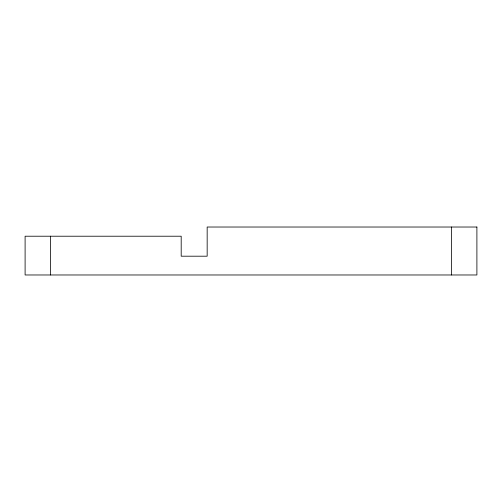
<?xml version="1.0" encoding="UTF-8"?>
<svg xmlns="http://www.w3.org/2000/svg" width="502" height="502" viewBox="0 0 502 502"><rect width="100%" height="100%" fill="white"/><g stroke="black" fill="none" stroke-linecap="round" stroke-linejoin="round"><path stroke-width="0.75" d="M451.524 227.023L451.524 274.977M50.476 236.216L50.476 274.977M476.9 227.023L207.163 227.023L207.163 256.196L181.191 256.196L181.191 236.216L25.1 236.216L25.1 274.977L476.9 274.977L476.9 227.023"/></g></svg>
